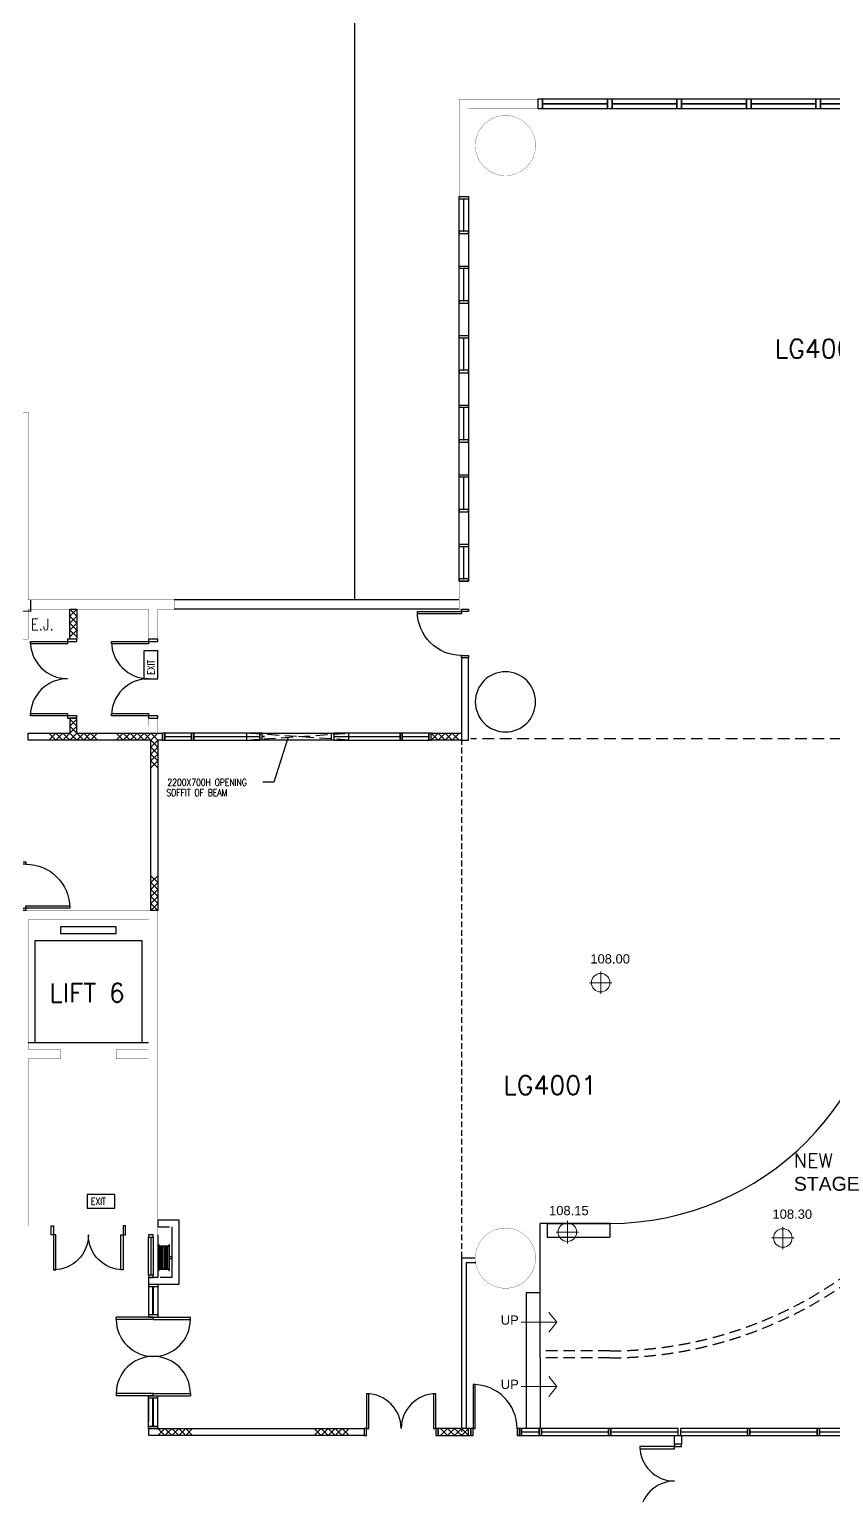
# Model space of a CAD drawing. Extents: x -163002 to 22103, y -98847 to 51643.
# Drawn here: x -76274 to -58917, y -51624 to -19992 of the extents above; entities that cross this region are included whole.
import ezdxf

# ---------------------------------------------------------------- set-up
doc = ezdxf.new("R2010")
doc.units = 0
doc.header["$LTSCALE"] = 1000
doc.header["$MEASUREMENT"] = 0
doc.linetypes.add('s1108a$0$CENTER', pattern=[2, 1.25, -0.25, 0.25, -0.25])
doc.linetypes.add('s1108a$0$HIDDEN', pattern=[0.375, 0.25, -0.125])
doc.layers.get('0').update_dxf_attribs({"linetype": 'CONTINUOUS'})
for name, color, linetype in [('s1108a$0$20', 1, 'CONTINUOUS'), ('s1108a$0$22', 7, 'CONTINUOUS'), ('s1108a$0$23', 7, 'CONTINUOUS'), ('s1108a$0$30', 7, 'CONTINUOUS'), ('s1108a$0$42', 7, 'CONTINUOUS'), ('s1108a$0$56', 7, 'CONTINUOUS'), ('s1108a$0$6', 7, 'CONTINUOUS'), ('s1108a$0$7', 7, 'CONTINUOUS'), ('s1108a$0$DOOR', 1, 'CONTINUOUS'), ('s1108a$0$n-flatform-detail', 3, 'CONTINUOUS'), ('s1108a$0$N-FURNITURE', 2, 'CONTINUOUS'), ('s1108a$0$N-G-DR', 4, 'CONTINUOUS'), ('s1108a$0$N-STAGE', 3, 'CONTINUOUS'), ('s1108a$0$ROOM-NO', 4, 'CONTINUOUS')]:
    doc.layers.add(name, color=color, linetype=linetype)
doc.layers.add('s1108a$0$level', color=4, linetype='CONTINUOUS', lineweight=18)
doc.styles.add('s1108a$0$STANDARD', font='SIMPLEX')

# ---------------------------------------------------------------- blocks, each defined once
blk = doc.blocks.new('s1108a$0$D1600B')
at = {"layer": 's1108a$0$30', "color": 14, "linetype": 'Continuous'}
for points in [[(0.05, 0.15), (0.1, 0.15), (0.1, 0.9), (0.05, 0.9)], [(1.5, 0.15), (1.55, 0.15), (1.55, 0.9), (1.5, 0.9)], [(0, 0), (0.05, 0), (0.05, 0.15), (0, 0.15)], [(1.55, 0), (1.6, 0), (1.6, 0.15), (1.55, 0.15)]]:
    blk.add_lwpolyline(points, close=True, dxfattribs=at)
for centre, start, end in [((0.05, 0.150001), 0, 90), ((1.55001, 0.150001), 90, 180)]:
    blk.add_arc(centre, 0.750005, start, end, dxfattribs=at)
blk = doc.blocks.new('s1108a$0$D1050B')
at = {"layer": 's1108a$0$30', "color": 3, "linetype": 'Continuous'}
for points in [[(0.05, 0.15), (0.1, 0.15), (0.1, 1.1), (0.05, 1.1)], [(0, 0), (0.05, 0), (0.05, 0.15), (0, 0.15)], [(1, 0), (1.05, 0), (1.05, 0.15), (1, 0.15)]]:
    blk.add_lwpolyline(points, close=True, dxfattribs=at)
blk.add_arc((0.05, 0.15), 0.95, 0, 90, dxfattribs=at)
blk = doc.blocks.new('s1108a$0$D1700B')
at = {"layer": 's1108a$0$30', "color": 14, "linetype": 'Continuous'}
for points in [[(0.05, 0.2), (0.05, 1), (0.1, 1), (0.1, 0.2)], [(1.6, 0.2), (1.6, 1), (1.65, 1), (1.65, 0.2)], [(0, 0.2), (0, 0), (0.05, 0), (0.05, 0.2)], [(1.65, 0.2), (1.65, 0), (1.7, 0), (1.7, 0.2)]]:
    blk.add_lwpolyline(points, close=True, dxfattribs=at)
for centre, start, end in [((0.05, 0.200001), 359.999997, 89.999997), ((1.65001, 0.200001), 90, 180)]:
    blk.add_arc(centre, 0.800005, start, end, dxfattribs=at)
blk = doc.blocks.new('s1108a$0$D1600A')
at = {"layer": 's1108a$0$30', "color": 14, "linetype": 'Continuous'}
for points in [[(0, 0), (0.05, 0), (0.05, 0.95), (0.1, 0.95), (0.1, 0.2), (0, 0.2), (0, 0)], [(1.6, 0), (1.55, 0), (1.55, 0.95), (1.5, 0.95), (1.5, 0.2), (1.6, 0.2), (1.6, 0)]]:
    blk.add_lwpolyline(points, dxfattribs=at)
for centre, start, end in [((0.05, 0.2), 0, 90), ((1.550003, 0.2), 90, 180)]:
    blk.add_arc(centre, 0.750001, start, end, dxfattribs=at)
blk = doc.blocks.new('s1108a$0$D1050A')
at = {"layer": 's1108a$0$30', "color": 11, "linetype": 'Continuous'}
for points in [[(0.05, 0.15), (0.1, 0.15), (0.1, 1.1), (0.05, 1.1)], [(0, 0), (0.05, 0), (0.05, 0.15), (0, 0.15)], [(1, 0), (1.05, 0), (1.05, 0.15), (1, 0.15)]]:
    blk.add_lwpolyline(points, close=True, dxfattribs=at)
blk.add_arc((0.05, 0.15), 0.95, 0, 90, dxfattribs=at)
blk = doc.blocks.new('s1108a$0$EXIT')
at = {"layer": 's1108a$0$56', "color": 1, "linetype": 'Continuous'}
blk.add_lwpolyline([(0, 0), (0.6, 0), (0.6, 0.3), (0, 0.3)], close=True, dxfattribs=at)
at = {"layer": 's1108a$0$56', "color": 1, "linetype": 'Continuous', "style": 's1108a$0$STANDARD', "width": 0.8}
blk.add_text('EXIT', height=0.15, dxfattribs=at).set_placement((0.0816, 0.0747))
blk = doc.blocks.new('s1108a')
at = {"layer": 's1108a$0$20', "color": 14, "linetype": 'Continuous'}
for p, q in [((-66950, -33550), (-66950, -35325)), ((-66800, -33550), (-66950, -33550)), ((-66800, -35325), (-66800, -33550)), ((-73399, -35175), (-73399, -35325)), ((-73349, -35175), (-73399, -35175)), ((-73399, -35245), (-73399, -35175)), ((-73399, -35325), (-73399, -35255)), ((-73399, -35325), (-73349, -35325)), ((-72775, -35175), (-73349, -35175)), ((-73349, -35325), (-73349, -35175)), ((-73349, -35175), (-73349, -35245)), ((-73349, -35245), (-72775, -35245)), ((-72775, -35255), (-73349, -35255)), ((-73349, -35255), (-73349, -35325)), ((-73349, -35325), (-72775, -35325)), ((-72775, -35245), (-72775, -35175)), ((-72725, -35175), (-72775, -35175)), ((-72775, -35175), (-72775, -35325)), ((-72775, -35325), (-72775, -35255)), ((-72775, -35325), (-72725, -35325)), ((-72725, -35175), (-72725, -35245)), ((-72725, -35325), (-72725, -35175)), ((-71300, -35175), (-72725, -35175)), ((-72725, -35245), (-71300, -35245)), ((-72725, -35255), (-72725, -35325)), ((-71300, -35255), (-72725, -35255)), ((-72725, -35325), (-71300, -35325)), ((-71300, -35245), (-71300, -35175)), ((-71300, -35325), (-71300, -35255)), ((-69700, -35175), (-69700, -35245)), ((-68275, -35175), (-69700, -35175)), ((-69700, -35245), (-68275, -35245)), ((-68275, -35255), (-69700, -35255)), ((-69700, -35325), (-68275, -35325)), ((-68275, -35245), (-68275, -35175)), ((-68225, -35175), (-68275, -35175)), ((-68275, -35175), (-68275, -35325)), ((-68275, -35325), (-68275, -35255)), ((-68275, -35325), (-68225, -35325)), ((-67650, -35175), (-68225, -35175)), ((-68225, -35175), (-68225, -35245)), ((-68225, -35325), (-68225, -35175)), ((-68225, -35245), (-67650, -35245)), ((-67650, -35255), (-68225, -35255)), ((-68225, -35255), (-68225, -35325)), ((-68225, -35325), (-67650, -35325)), ((-67600, -35175), (-67650, -35175)), ((-67650, -35175), (-67650, -35325)), ((-67650, -35245), (-67650, -35175)), ((-67650, -35325), (-67650, -35255)), ((-67650, -35325), (-67600, -35325)), ((-67600, -35325), (-67600, -35175)), ((-67600, -35325), (-67600, -35175)), ((-67600, -35175), (-66950, -35175)), ((-66950, -35325), (-67600, -35325)), ((-66950, -35175), (-66950, -35325)), ((-66950, -35325), (-66800, -35325)), ((-76299, -41850), (-73699, -41850)), ((-73499, -46000), (-73499, -46915)), ((-73499, -50174), (-72750, -50175)), ((-66750, -50175), (-67450, -50175)), ((-72750, -50325), (-73698, -50325)), ((-67450, -50325), (-66750, -50325))]:
    blk.add_line(p, q, dxfattribs=at)
at = {"layer": 's1108a$0$20', "color": 8, "linetype": 's1108a$0$HIDDEN'}
for p, q in [((-54996, -35300), (-66750, -35300)), ((-54996, -35300), (-66750, -35300)), ((-73499, -45675), (-73499, -45825)), ((-73499, -45675), (-73499, -45825)), ((-73499, -45825), (-73199, -45825)), ((-73199, -46915), (-73499, -46915))]:
    blk.add_line(p, q, dxfattribs=at)
at = {"layer": 's1108a$0$20', "color": 8, "linetype": 'Continuous'}
for p, q in [((-73499, -45675), (-73049, -45675)), ((-73199, -45825), (-73199, -46915)), ((-73049, -45675), (-73049, -47065)), ((-73699, -46915), (-73699, -47065)), ((-73499, -46915), (-73699, -46915)), ((-73049, -47065), (-73699, -47065))]:
    blk.add_line(p, q, dxfattribs=at)
at = {"layer": 's1108a$0$20', "color": 14, "linetype": 'Continuous', "const_width": 5}
for points in [[(-67000, -23600), (-67000, -21500), (-65300, -21500), (-65300, -21700), (-66800, -21700), (-66800, -23600)], [(-67000, -24400), (-66800, -24400), (-66800, -25100), (-67000, -25100)], [(-67000, -25900), (-66800, -25900), (-66800, -26600), (-67000, -26600)], [(-67000, -27400), (-66800, -27400), (-66800, -28100), (-67000, -28100)], [(-67000, -28900), (-66800, -28900), (-66800, -29600), (-67000, -29600)], [(-67000, -30400), (-66800, -30400), (-66800, -31100), (-67000, -31100)], [(-67000, -31900), (-66800, -31900), (-66800, -32500), (-67000, -32500)], [(-66800, -33550), (-66950, -33550), (-66950, -35325), (-66800, -35325)], [(-73500, -34850), (-73700, -34850), (-73699, -35175), (-73499, -35175)]]:
    blk.add_lwpolyline(points, close=True, dxfattribs=at)
for points in [[(-79400, -28250), (-76300, -28250), (-76300, -32300), (-73150, -32300), (-73150, -32500), (-73500, -32500), (-73500, -33150), (-73700, -33150), (-73700, -32500), (-76300, -32500), (-76300, -33150), (-76500, -33150), (-76500, -28450), (-79400, -28450)], [(-73499, -46000), (-73499, -46000), (-73699, -46000), (-73699, -46000), (-74199, -46000), (-74199, -45800), (-73699, -45800), (-73699, -42200), (-74399, -42200), (-74399, -42000), (-73699, -42000), (-73699, -39200), (-76299, -39200), (-76299, -42000), (-75599, -42000), (-75599, -42200), (-76299, -42200), (-76299, -45800), (-75799, -45800), (-75799, -46000), (-76499, -46000), (-76499, -39000), (-73499, -39000), (-73499, -46000)]]:
    blk.add_lwpolyline(points, dxfattribs=at)
at = {"layer": 's1108a$0$20', "color": 14, "linetype": 'Continuous'}
for points in [[(-75250, -33150), (-75400, -33150), (-75400, -32500), (-75250, -32500)], [(-73698, -50175), (-69825, -50175), (-69050, -50175), (-69050, -50325), (-73698, -50325)], [(-67450, -50325), (-66800, -50325), (-66800, -50175), (-67450, -50175)], [(-65700, -50325), (-65650, -50325), (-65650, -50175), (-65700, -50175)], [(-65650, -50245), (-65275, -50245), (-65275, -50175), (-65650, -50175)], [(-65650, -50325), (-65275, -50325), (-65275, -50255), (-65650, -50255)], [(-65275, -50325), (-65225, -50325), (-65225, -50175), (-65275, -50175)], [(-65225, -50245), (-63775, -50245), (-63775, -50175), (-65225, -50175)], [(-65225, -50325), (-63775, -50325), (-63775, -50255), (-65225, -50255)], [(-63775, -50325), (-63725, -50325), (-63725, -50175), (-63775, -50175)], [(-63725, -50245), (-62275, -50245), (-62275, -50175), (-63725, -50175)], [(-63725, -50325), (-62275, -50325), (-62275, -50255), (-63725, -50255)], [(-62225, -50245), (-60775, -50245), (-60775, -50175), (-62225, -50175)], [(-62225, -50325), (-60775, -50325), (-60775, -50255), (-62225, -50255)], [(-60775, -50325), (-60725, -50325), (-60725, -50175), (-60775, -50175)], [(-60725, -50245), (-59275, -50245), (-59275, -50175), (-60725, -50175)], [(-60725, -50325), (-59275, -50325), (-59275, -50255), (-60725, -50255)], [(-59275, -50325), (-59225, -50325), (-59225, -50175), (-59275, -50175)], [(-59225, -50245), (-57775, -50245), (-57775, -50175), (-59225, -50175)], [(-59225, -50325), (-57775, -50325), (-57775, -50255), (-59225, -50255)]]:
    blk.add_lwpolyline(points, close=True, dxfattribs=at)
for points in [[(-75250, -35175), (-75250, -34850), (-75400, -34850), (-75400, -35175)], [(-75250, -35175), (-73499, -35175), (-73399, -35175), (-73399, -35325), (-73499, -35325), (-73499, -39000), (-73649, -39000), (-73649, -35325), (-76300, -35325), (-76300, -35175), (-75400, -35175)]]:
    blk.add_lwpolyline(points, dxfattribs=at)
at = {"layer": 's1108a$0$20'}
blk.add_lwpolyline([(-62350, -50510), (-62350, -50325), (-62200, -50325), (-62200, -50510)], close=True, dxfattribs=at)
at = {"layer": 's1108a$0$22', "color": 1, "linetype": 'Continuous'}
for p, q in [((-67600, -35325), (-67450, -35175)), ((-67600, -35175), (-67450, -35325)), ((-67450, -35175), (-67300, -35325)), ((-67450, -35325), (-67300, -35175)), ((-67300, -35325), (-67150, -35175)), ((-67300, -35175), (-67150, -35325)), ((-67150, -35175), (-67000, -35325)), ((-67150, -35325), (-67000, -35175))]:
    blk.add_line(p, q, dxfattribs=at)
at = {"layer": 's1108a$0$22', "color": 1, "linetype": 's1108a$0$HIDDEN', "ltscale": 0.5}
blk.add_line((-66950, -35300), (-66950, -50325), dxfattribs=at)
at = {"layer": 's1108a$0$22', "color": 14, "linetype": 'Continuous'}
for p, q in [((-67100, -50325), (-67250, -50175)), ((-67100, -50175), (-67250, -50325)), ((-66950, -50175), (-67100, -50325)), ((-66950, -50325), (-67100, -50175)), ((-66800, -50325), (-66950, -50175)), ((-66800, -50175), (-66950, -50325))]:
    blk.add_line(p, q, dxfattribs=at)
for points in [[(-75400, -32500), (-75250, -32650), (-75400, -32800), (-75250, -32950), (-75400, -33100)], [(-75250, -32500), (-75400, -32650), (-75250, -32800), (-75400, -32950), (-75250, -33100)], [(-75250, -35175), (-75400, -35025), (-75250, -34875)], [(-75400, -35175), (-75250, -35025), (-75400, -34875)], [(-74800, -35175), (-74950, -35325), (-75100, -35175), (-75250, -35325), (-75400, -35175), (-75550, -35325), (-75700, -35175), (-75850, -35325)], [(-74800, -35325), (-74950, -35175), (-75100, -35325), (-75250, -35175), (-75400, -35325), (-75550, -35175), (-75700, -35325), (-75850, -35175)], [(-73649, -35175), (-73799, -35325), (-73949, -35175), (-74099, -35325), (-74249, -35175), (-74399, -35325)], [(-73649, -35325), (-73799, -35175), (-73949, -35325), (-74099, -35175), (-74249, -35325), (-74399, -35175)], [(-73649, -35175), (-73499, -35325), (-73649, -35475), (-73499, -35625), (-73649, -35775), (-73499, -35925)], [(-73499, -35175), (-73649, -35325), (-73499, -35475), (-73649, -35625), (-73499, -35775), (-73649, -35925)], [(-73499, -39000), (-73649, -38850), (-73499, -38700), (-73649, -38550), (-73499, -38400), (-73649, -38250)], [(-73649, -39000), (-73499, -38850), (-73649, -38700), (-73499, -38550), (-73649, -38400), (-73499, -38250)], [(-73499, -50174), (-73349, -50325), (-73199, -50175), (-73049, -50325), (-72899, -50175), (-72749, -50325)], [(-73499, -50325), (-73349, -50175), (-73199, -50325), (-73049, -50175), (-72899, -50325), (-72749, -50175)], [(-73499, -50325), (-73349, -50175), (-73199, -50325), (-73049, -50175), (-72899, -50325), (-72749, -50175)], [(-69375, -50175), (-69525, -50325), (-69675, -50175), (-69825, -50325), (-69975, -50175), (-70125, -50325)], [(-69375, -50325), (-69525, -50175), (-69675, -50325), (-69825, -50175), (-69975, -50325), (-70125, -50175)], [(-66800, -50175), (-66950, -50325), (-67100, -50175), (-67250, -50325), (-67400, -50175)], [(-66800, -50325), (-66950, -50175), (-67100, -50325), (-67250, -50175), (-67400, -50325)]]:
    blk.add_lwpolyline(points, dxfattribs=at)
at = {"layer": 's1108a$0$23', "color": 2, "linetype": 'Continuous'}
blk.add_line((-69250, -32300), (-69250, -18250), dxfattribs=at)
at = {"layer": 's1108a$0$23', "color": 3, "linetype": 'Continuous'}
for p, q in [((-67000, -32300), (-73150, -32300)), ((-67000, -32500), (-73150, -32500)), ((-65100, -45749), (-65100, -46050)), ((-66950, -46500), (-66950, -50175)), ((-66650, -46500), (-66950, -46500)), ((-66850, -46600), (-66850, -50175)), ((-66642, -46600), (-66850, -46600)), ((-65250, -48650), (-65250, -48500))]:
    blk.add_line(p, q, dxfattribs=at)
at = {"layer": 's1108a$0$23', "color": 14, "linetype": 's1108a$0$HIDDEN'}
for p, q in [((-71586, -35325), (-69386, -35175)), ((-69386, -35325), (-71586, -35175)), ((-71586, -35175), (-71586, -35325)), ((-69386, -35175), (-69386, -35325))]:
    blk.add_line(p, q, dxfattribs=at)
at = {"layer": 's1108a$0$23', "color": 14, "linetype": 'Continuous'}
for p, q in [((-70693, -35282), (-70998, -36234)), ((-70998, -36234), (-71238, -36234))]:
    blk.add_line(p, q, dxfattribs=at)
at = {"layer": 's1108a$0$23', "color": 4, "linetype": 's1108a$0$HIDDEN'}
for p, q in [((-63750, -48500), (-65250, -48500)), ((-63750, -48650), (-65250, -48650))]:
    blk.add_line(p, q, dxfattribs=at)
at = {"layer": 's1108a$0$23', "color": 14, "linetype": 'Continuous'}
for points in [[(-65300, -21700), (-65200, -21700), (-65200, -21500), (-65300, -21500)], [(-65200, -21595), (-63800, -21595), (-63800, -21500), (-65200, -21500)], [(-63800, -21700), (-63700, -21700), (-63700, -21500), (-63800, -21500)], [(-63700, -21595), (-62300, -21595), (-62300, -21500), (-63700, -21500)], [(-62300, -21700), (-62200, -21700), (-62200, -21500), (-62300, -21500)], [(-62200, -21595), (-60800, -21595), (-60800, -21500), (-62200, -21500)], [(-60800, -21700), (-60700, -21700), (-60700, -21500), (-60800, -21500)], [(-60700, -21595), (-59300, -21595), (-59300, -21500), (-60700, -21500)], [(-59300, -21700), (-59200, -21700), (-59200, -21500), (-59300, -21500)], [(-59200, -21595), (-57800, -21595), (-57800, -21500), (-59200, -21500)], [(-65200, -21700), (-63800, -21700), (-63800, -21605), (-65200, -21605)], [(-63700, -21700), (-62300, -21700), (-62300, -21605), (-63700, -21605)], [(-62200, -21700), (-60800, -21700), (-60800, -21605), (-62200, -21605)], [(-60700, -21700), (-59300, -21700), (-59300, -21605), (-60700, -21605)], [(-59200, -21700), (-57800, -21700), (-57800, -21605), (-59200, -21605)], [(-67000, -23600), (-66800, -23600), (-66800, -23653), (-67000, -23653)], [(-67000, -23600), (-66800, -23600), (-66800, -31900), (-67000, -31900)], [(-66905, -24347), (-66895, -24347), (-66895, -23653), (-66905, -23653)], [(-67000, -24400), (-66800, -24400), (-66800, -24347), (-67000, -24347)], [(-67000, -25100), (-66800, -25100), (-66800, -25153), (-67000, -25153)], [(-66905, -25847), (-66895, -25847), (-66895, -25153), (-66905, -25153)], [(-67000, -25900), (-66800, -25900), (-66800, -25847), (-67000, -25847)], [(-67000, -26600), (-66800, -26600), (-66800, -26653), (-67000, -26653)], [(-66905, -27347), (-66895, -27347), (-66895, -26653), (-66905, -26653)], [(-67000, -27400), (-66800, -27400), (-66800, -27347), (-67000, -27347)], [(-67000, -28100), (-66800, -28100), (-66800, -28153), (-67000, -28153)], [(-66905, -28847), (-66895, -28847), (-66895, -28153), (-66905, -28153)], [(-67000, -28900), (-66800, -28900), (-66800, -28847), (-67000, -28847)], [(-67000, -29600), (-66800, -29600), (-66800, -29653), (-67000, -29653)], [(-66905, -30347), (-66895, -30347), (-66895, -29653), (-66905, -29653)], [(-67000, -30400), (-66800, -30400), (-66800, -30347), (-67000, -30347)], [(-67000, -31100), (-66800, -31100), (-66800, -31153), (-67000, -31153)], [(-66905, -31847), (-66895, -31847), (-66895, -31153), (-66905, -31153)], [(-67000, -31900), (-66800, -31900), (-66800, -31847), (-67000, -31847)]]:
    blk.add_lwpolyline(points, close=True, dxfattribs=at)
at = {"layer": 's1108a$0$23', "color": 4, "linetype": 's1108a$0$HIDDEN'}
for radius, end in [(8900, 1.5909), (8750, 1.609)]:
    blk.add_arc((-63750, -39750), radius, 270, end, dxfattribs=at)
at = {"layer": 's1108a$0$30', "color": 3, "linetype": 'Continuous'}
for p, q in [((-66950, -33550), (-66950, -33500)), ((-66950, -33500), (-66800, -33500)), ((-66800, -33500), (-66800, -33550)), ((-66800, -33550), (-66950, -33550))]:
    blk.add_line(p, q, dxfattribs=at)
at = {"layer": 's1108a$0$30', "color": 14, "linetype": 'Continuous'}
for p, q in [((-71250, -35175), (-71300, -35175)), ((-71300, -35175), (-71300, -35325)), ((-71250, -35325), (-71250, -35175)), ((-71250, -35250), (-71200, -35250)), ((-69750, -35325), (-69750, -35175)), ((-69750, -35175), (-69700, -35175)), ((-69700, -35175), (-69700, -35325))]:
    blk.add_line(p, q, dxfattribs=at)
at = {"layer": 's1108a$0$30', "color": 14, "linetype": 's1108a$0$HIDDEN'}
blk.add_line((-71200, -35250), (-71250, -35250), dxfattribs=at)
at = {"layer": 's1108a$0$30', "color": 8, "linetype": 'Continuous'}
for p, q in [((-73699, -46000), (-73699, -46050)), ((-73599, -46000), (-73699, -46000)), ((-73699, -46050), (-73649, -46050)), ((-73699, -46050), (-73599, -46050)), ((-73699, -46865), (-73699, -46050)), ((-73649, -46050), (-73649, -46865)), ((-73599, -46050), (-73599, -46000)), ((-73599, -46050), (-73599, -46865)), ((-73699, -46865), (-73699, -46915)), ((-73649, -46865), (-73699, -46865)), ((-73599, -46865), (-73699, -46865)), ((-73699, -46915), (-73599, -46915)), ((-73599, -46915), (-73599, -46865))]:
    blk.add_line(p, q, dxfattribs=at)
at = {"layer": 's1108a$0$42', "color": 10, "linetype": 'Continuous'}
blk.add_lwpolyline([(-75599, -39500), (-74399, -39500), (-74399, -39350), (-75599, -39350)], close=True, dxfattribs=at)
blk.add_lwpolyline([(-76149, -41850), (-76149, -39650), (-73849, -39650), (-73849, -41850)], dxfattribs=at)
at = {"layer": 's1108a$0$56', "linetype": 'Continuous'}
for p, q in [((-73473, -46214), (-73488, -46214)), ((-73488, -46214), (-73488, -46764)), ((-73473, -46764), (-73473, -46214)), ((-73443, -46724), (-73443, -46254)), ((-73413, -46724), (-73413, -46254)), ((-73383, -46724), (-73383, -46254)), ((-73353, -46724), (-73353, -46254)), ((-73323, -46724), (-73323, -46254)), ((-73293, -46724), (-73293, -46254)), ((-73248, -46214), (-73263, -46214)), ((-73263, -46214), (-73263, -46764)), ((-73248, -46764), (-73248, -46214)), ((-73248, -46514), (-73248, -46464)), ((-73248, -46464), (-73198, -46464)), ((-73198, -46464), (-73198, -46514)), ((-73488, -46764), (-73473, -46764)), ((-73263, -46764), (-73248, -46764)), ((-73198, -46514), (-73248, -46514))]:
    blk.add_line(p, q, dxfattribs=at)
for centre, start, end in [((-73458, -46254), 0, 180), ((-73428, -46254), 0, 180), ((-73398, -46254), 0, 180), ((-73368, -46254), 0, 180), ((-73338, -46254), 0, 180), ((-73308, -46254), 0, 180), ((-73278, -46254), 0, 180), ((-73458, -46724), 180, 0), ((-73428, -46724), 180, 0), ((-73398, -46724), 180, 0), ((-73368, -46724), 180, 0), ((-73338, -46724), 180, 0), ((-73308, -46724), 180, 0), ((-73278, -46724), 180, 0)]:
    blk.add_arc(centre, 15, start, end, dxfattribs=at)
at = {"layer": 's1108a$0$6', "color": 14, "linetype": 'Continuous', "const_width": 5}
for points in [[(-65350, -22500, 1), (-66650, -22500, 1)], [(-65350, -34500, 1), (-66650, -34500, 1)], [(-65350, -46500, 1), (-66650, -46500, 1)]]:
    blk.add_lwpolyline(points, format="xyb", close=True, dxfattribs=at)
at = {"layer": 's1108a$0$6', "color": 14, "linetype": 'Continuous'}
for start, end in [(0, 180), (180, 0)]:
    blk.add_arc((-66000, -34500), 650, start, end, dxfattribs=at)
at = {"layer": 's1108a$0$7', "color": 4, "linetype": 's1108a$0$CENTER'}
blk.add_lwpolyline([(-76250, -32300), (-76250, -32550), (-78118, -32539), (-78157, -72000), (-76200, -72000)], dxfattribs=at)
at = {"layer": 's1108a$0$DOOR'}
for p, q in [((-73700, -47065), (-73700, -47115)), ((-73700, -47065), (-73700, -47115)), ((-73700, -47115), (-73500, -47115)), ((-73699, -47115), (-73699, -47720)), ((-73614, -47115), (-73614, -47720)), ((-73599, -47115), (-73599, -47720)), ((-73500, -47065), (-73500, -47115)), ((-73499, -47115), (-73499, -47720)), ((-73699, -47207), (-73699, -47770)), ((-73499, -47207), (-73499, -47770)), ((-73499, -47720), (-73699, -47720)), ((-73499, -47720), (-73699, -47720)), ((-73699, -47720), (-73699, -47770)), ((-73699, -47720), (-73699, -47770)), ((-73499, -47720), (-73499, -47770)), ((-73599, -47770), (-74399, -47770)), ((-74399, -47820), (-74399, -47770)), ((-73599, -47820), (-74399, -47820)), ((-73699, -47770), (-73499, -47770)), ((-73599, -47770), (-72799, -47770)), ((-73599, -47770), (-73599, -47820)), ((-73599, -47770), (-73599, -47820)), ((-73599, -47820), (-72799, -47820)), ((-72799, -47820), (-72799, -47770)), ((-73599, -49420), (-74399, -49420)), ((-74399, -49420), (-74399, -49470)), ((-73599, -49470), (-74399, -49470)), ((-73699, -50124), (-73699, -49470)), ((-73699, -49470), (-73499, -49470)), ((-73699, -49520), (-73699, -49470)), ((-73699, -49520), (-73699, -49470)), ((-73699, -49520), (-73699, -50032)), ((-73499, -49520), (-73699, -49520)), ((-73499, -49520), (-73699, -49520)), ((-73614, -49521), (-73614, -50124)), ((-73599, -49420), (-72799, -49420)), ((-73599, -49470), (-73599, -49420)), ((-73599, -49470), (-73599, -49420)), ((-73599, -49470), (-73599, -49420)), ((-73599, -49470), (-73599, -49420)), ((-73599, -49470), (-72799, -49470)), ((-73599, -49521), (-73599, -50124)), ((-73499, -50124), (-73499, -49470)), ((-73499, -49520), (-73499, -49470)), ((-72799, -49420), (-72799, -49470)), ((-73699, -50174), (-73699, -50124)), ((-73699, -50174), (-73699, -50124)), ((-73699, -50124), (-73499, -50124)), ((-73499, -50174), (-73699, -50174)), ((-73499, -50174), (-73699, -50174)), ((-73499, -50174), (-73499, -50124))]:
    blk.add_line(p, q, dxfattribs=at)
for centre, radius, start, end in [((-73698, -47719), 1, 180.0016, 270), ((-73599, -47820), 800, 180, 270), ((-73599, -47820), 800, 270, 0), ((-73599, -49420), 800, 90, 180), ((-73599, -49420), 800, 0, 90), ((-73698, -49521), 1, 90, 179.9984), ((-73698, -50175), 1, 90, 179.9984)]:
    blk.add_arc(centre, radius, start, end, dxfattribs=at)
at = {"layer": 's1108a$0$level'}
for p, q in [((-63945, -40315), (-63945, -40800)), ((-63702, -40558), (-64188, -40558)), ((-64664, -45697), (-64664, -46182)), ((-60014, -45821), (-60014, -46307)), ((-64421, -45939), (-64907, -45939)), ((-59771, -46064), (-60257, -46064)), ((-64889, -47883), (-65067, -47670)), ((-64889, -47883), (-65659, -47883)), ((-64889, -47883), (-65067, -48096)), ((-64889, -49269), (-65659, -49269)), ((-64889, -49269), (-65067, -49056)), ((-64889, -49269), (-65067, -49483))]:
    blk.add_line(p, q, dxfattribs=at)
for centre in [(-63945, -40558), (-64664, -45939), (-60014, -46064)]:
    blk.add_circle(centre, 200, dxfattribs=at)
at = {"layer": 's1108a$0$N-FURNITURE'}
for p, q in [((-71300, -35175), (-71250, -35175)), ((-71300, -35325), (-71300, -35175)), ((-69700, -35325), (-71300, -35325)), ((-71250, -35175), (-69750, -35175)), ((-69750, -35175), (-69700, -35175)), ((-69700, -35175), (-69700, -35325))]:
    blk.add_line(p, q, dxfattribs=at)
at = {"layer": 's1108a$0$N-G-DR'}
for p, q in [((-66700, -49225), (-66700, -50175)), ((-66650, -49225), (-66700, -49225)), ((-66650, -50175), (-66650, -49225)), ((-66700, -50175), (-66750, -50175)), ((-66750, -50175), (-66750, -50325)), ((-66750, -50175), (-66750, -50325)), ((-66750, -50325), (-66750, -50175)), ((-66750, -50325), (-66750, -50175)), ((-66750, -50175), (-66750, -50325)), ((-66750, -50255), (-66750, -50325)), ((-66750, -50255), (-66750, -50325)), ((-66700, -50175), (-66650, -50175)), ((-66700, -50325), (-66700, -50175)), ((-65700, -50175), (-65750, -50175)), ((-65750, -50175), (-65750, -50325)), ((-65700, -50175), (-65700, -50325)), ((-65700, -50325), (-65700, -50175)), ((-66750, -50325), (-66700, -50325)), ((-65750, -50325), (-65700, -50325))]:
    blk.add_line(p, q, dxfattribs=at)
blk.add_ellipse((-66700, -50175), major_axis=(672, -672), ratio=1, start_param=0.785398, end_param=2.356194, dxfattribs=at)
at = {"layer": 's1108a$0$N-STAGE'}
for p, q in [((-65250, -48575), (-65250, -45750)), ((-63750, -45750), (-65250, -45750)), ((-65100, -45750), (-63750, -45750)), ((-63750, -45750), (-63750, -46050)), ((-65100, -46050), (-63750, -46050)), ((-65550, -47248), (-65550, -50175)), ((-65250, -47248), (-65550, -47248)), ((-65250, -48650), (-65250, -50175))]:
    blk.add_line(p, q, dxfattribs=at)
blk.add_arc((-63750, -39750), 6000, 270, 0, dxfattribs=at)
at = {"zscale": 1000}
for name, p, xscale, yscale, rotation in [('s1108a$0$D1050B', (-66800, -32500), 999.9979999999999, -999.9979999999999, 270), ('s1108a$0$D1700B', (-75250, -34850), 999.9979999999999, 999.9979999999999, 90), ('s1108a$0$D1700B', (-73500, -34850), 999.994, 999.994, 90), ('s1108a$0$EXIT', (-73500, -34000), 999.9979999999999, 999.9979999999999, 90), ('s1108a$0$D1050A', (-76499, -39000), 999.9979999999999, -999.9979999999999, 90), ('s1108a$0$D1600B', (-62200, -52110), 999.994, 999.994, 90)]:
    blk.add_blockref(name, p, dxfattribs=dict(at, xscale=xscale, yscale=yscale, rotation=rotation))
for name, p, xscale, yscale in [('s1108a$0$EXIT', (-75028, -45425), 999.9979999999999, 999.9979999999999), ('s1108a$0$D1600A', (-75799, -45800), 999.9979999999999, -999.9979999999999), ('s1108a$0$D1600B', (-69050, -50325), 999.994, 999.994)]:
    blk.add_blockref(name, p, dxfattribs=dict(at, xscale=xscale, yscale=yscale))
at = {"layer": 's1108a$0$23', "color": 2, "linetype": 'Continuous', "style": 's1108a$0$STANDARD', "width": 0.8}
for s, p in [('2200X700H OPENING', (-73293, -36311)), ('SOFFIT OF BEAM', (-73317, -36536))]:
    blk.add_text(s, height=150, dxfattribs=at).set_placement(p)
at = {"layer": 's1108a$0$7', "color": 2, "linetype": 's1108a$0$CENTER', "style": 's1108a$0$STANDARD', "width": 0.84}
blk.add_text('E.J.', height=250, dxfattribs=at).set_placement((-76243, -32956))
at = {"layer": 's1108a$0$level', "char_height": 200, "width": 1619, "style": 's1108a$0$STANDARD'}
for s, insert, attachment_point in [('{\\FARIAL.TTF;108.00}', (-64168, -39944), 1), ('{\\FARIAL.TTF;108.15}', (-65059, -45373), 1), ('{\\FARIAL.TTF;108.30}', (-60238, -45451), 1), ('{\\FARIAL.TTF;UP}', (-65713, -47736), 3)]:
    blk.add_mtext(s, dxfattribs=dict(at, insert=insert, attachment_point=attachment_point))
at = {"layer": 's1108a$0$n-flatform-detail', "color": 7, "insert": (-59777, -44246), "char_height": 300, "width": 7500, "attachment_point": 1, "style": 's1108a$0$STANDARD'}
blk.add_mtext('NEW\\P{\\FARIAL.TTF;STAGE}', dxfattribs=at)
at = {"layer": 's1108a$0$N-G-DR', "insert": (-65713, -49123), "char_height": 200, "width": 1619, "attachment_point": 3, "style": 's1108a$0$STANDARD'}
blk.add_mtext('{\\FARIAL.TTF;UP}', dxfattribs=at)
at = {"layer": 's1108a$0$ROOM-NO', "style": 's1108a$0$STANDARD'}
for s, p in [('LG4002', (-60191, -27081)), ('LIFT 6', (-75843, -40976)), ('LG4001', (-66047, -42967))]:
    blk.add_text(s, height=400, dxfattribs=at).set_placement(p)

msp = doc.modelspace()

# ---------------------------------------------------------------- block references
msp.add_blockref('s1108a', (0, 0))

doc.saveas('drawing.dxf')
